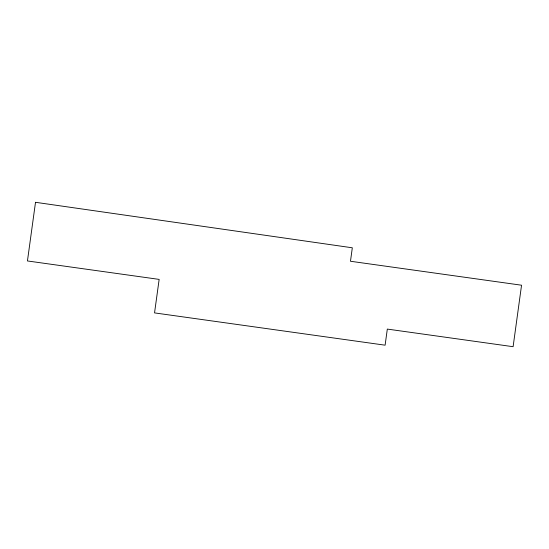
<?xml version="1.0" encoding="UTF-8"?>
<svg xmlns="http://www.w3.org/2000/svg" width="549" height="549" viewBox="0 0 549 549"><rect width="100%" height="100%" fill="white"/><g stroke="black" fill="none" stroke-linecap="round" stroke-linejoin="round"><path stroke-width="0.82" d="M35.507 202.3L27.45 260.953L159.148 279.393L154.543 312.896L385.11 345.184L387.32 329.084L513.109 346.7L521.55 285.212L350.475 261.255L352.321 247.791L35.507 202.3"/></g></svg>
